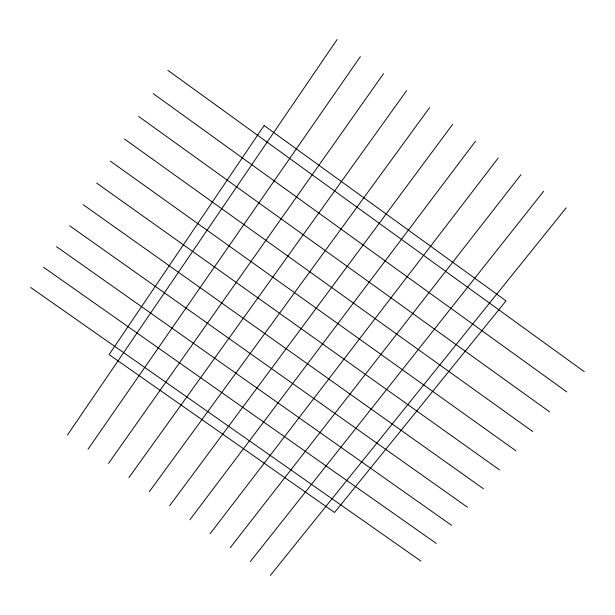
<?xml version="1.0" encoding="UTF-8"?>
<svg xmlns="http://www.w3.org/2000/svg" width="615" height="615" viewBox="0 0 615 615"><rect width="100%" height="100%" fill="white"/><g stroke="black" fill="none" stroke-linecap="round" stroke-linejoin="round"><path stroke-width="0.92" d="M67.458 435.005L337.097 39.537M88.014 449.234L360.352 56.634M108.509 463.426L383.529 73.669M128.942 477.578L406.63 90.643M149.322 491.685L429.654 107.563M169.632 505.745L452.594 124.422M189.889 519.775L475.464 141.235M210.084 533.751L498.25 157.978M230.225 547.696L520.966 174.675M250.297 561.595L543.599 191.311M270.323 575.463L566.161 207.885M30.75 287.52L420.975 561.111M43.542 267.256L436.243 543.399M56.526 246.692L451.725 525.433M83.087 204.611L483.382 488.702M69.703 225.813L467.438 507.198M96.67 183.085L499.565 469.921M110.469 161.23L515.993 450.857M124.484 139.036L532.667 431.507M138.713 116.489L549.602 411.865M153.173 93.58L566.792 391.916M167.864 70.31L584.25 371.66M264.112 125.545L109.078 354.601L334.552 512.48L506.014 300.873L264.112 125.545"/></g></svg>
